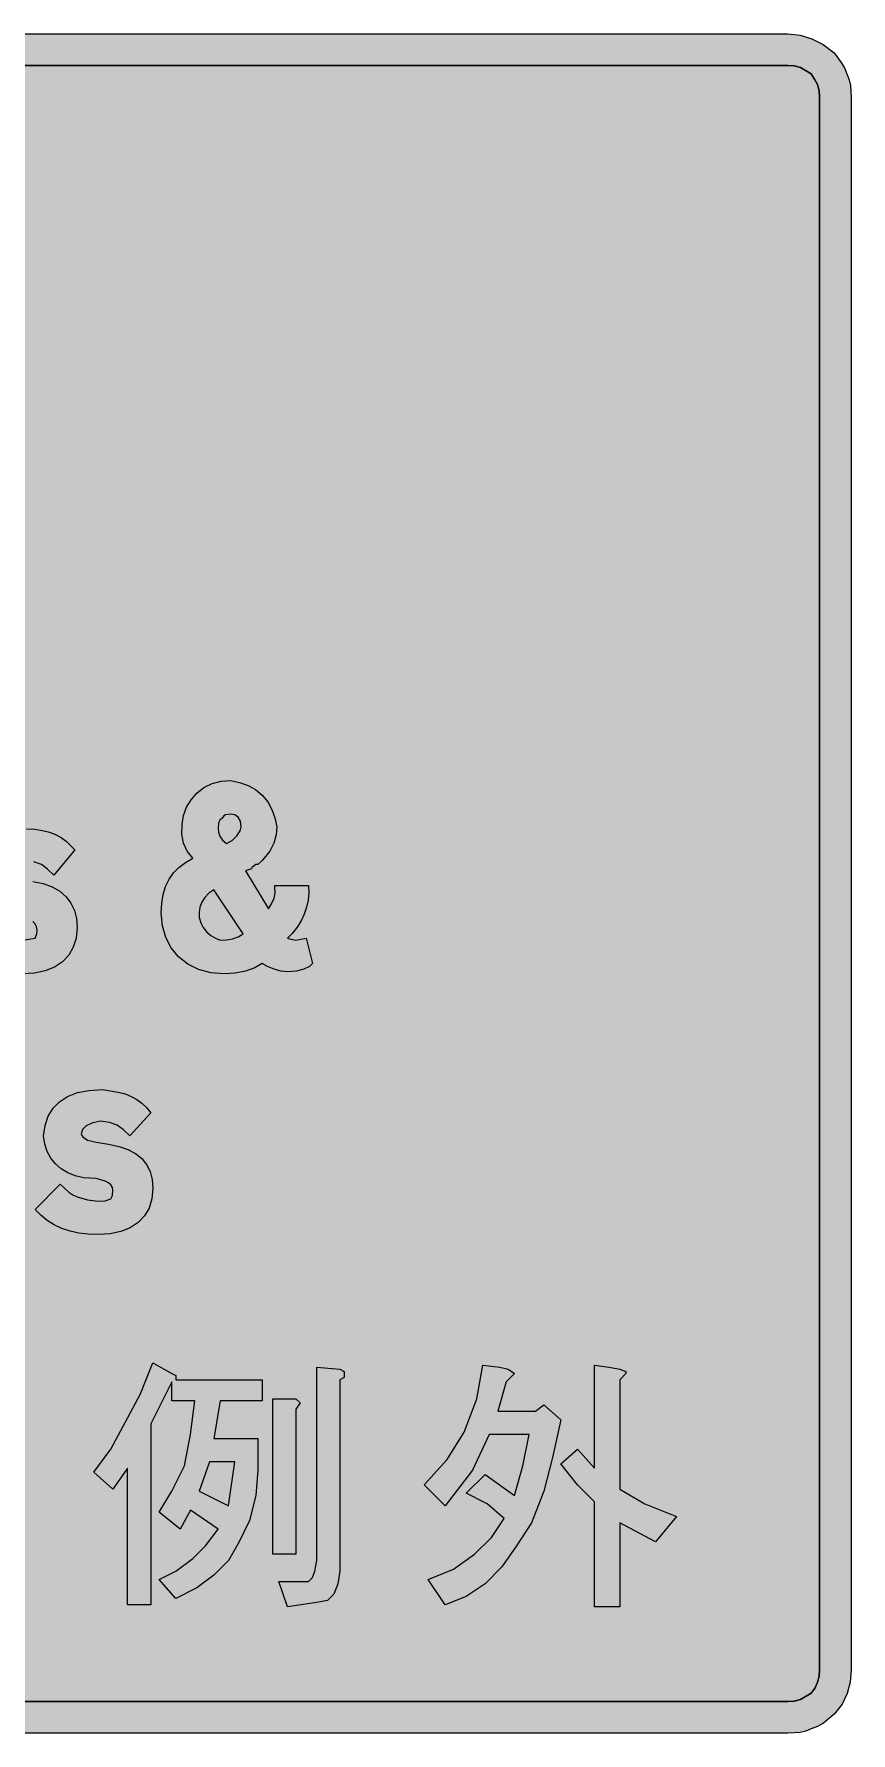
# Model space of a CAD drawing. Header units: metres. Extents: x 33 to 536, y 16 to 258.
# Drawn here: x 419.6 to 536.2, y 15.7 to 258.1 of the extents above; entities that cross this region are included whole.
import ezdxf

# ---------------------------------------------------------------- set-up
doc = ezdxf.new("R2010")
doc.units = ezdxf.units.M
doc.layers.add('FILL_BLACK_000000', color=7, linetype='Continuous', true_color=0x000000)
doc.layers.add('FILL_WHITE_FFFFFF', color=7, linetype='Continuous', true_color=0xffffff)

msp = doc.modelspace()

# ---------------------------------------------------------------- hatches: boundary and pattern name
at = {"layer": 'FILL_BLACK_000000', "true_color": 0x000000}
h = msp.add_hatch(color=7, dxfattribs=at)
h.dxf.hatch_style = 1
h.paths.add_polyline_path([(530.6, 257.38), (532.21, 256.54), (533.79, 255.36), (534.8, 253.97), (535.27, 253.21), (535.59, 252.36), (535.94, 251.51), (536.11, 250.71), (536.19, 249.06), (536.19, 24.66), (536.07, 22.92), (535.66, 21.28), (534.92, 19.77), (533.79, 18.36), (532.25, 17.08), (531.39, 16.59), (530.49, 16.26), (529.76, 15.91), (528.95, 15.73), (527.19, 15.66), (41.79, 15.66), (40.17, 15.83), (38.53, 16.33), (36.94, 17.18), (35.49, 18.36), (34.31, 19.77), (33.47, 21.28), (32.96, 22.92), (32.79, 24.66), (32.79, 249.06), (32.96, 250.68), (33.47, 252.32), (34.31, 253.91), (35.49, 255.36), (36.88, 256.52), (38.49, 257.46), (40.14, 257.87), (41.79, 258.06), (527.19, 258.06), (528.94, 257.89), (530.6, 257.38)])
h.paths.add_polyline_path([(40.03, 253.3), (39.22, 252.93), (38.49, 252.36), (37.92, 251.63), (37.55, 250.82), (37.35, 249.96), (37.29, 249.06), (37.29, 24.66), (37.33, 23.76), (37.59, 22.86), (38.49, 21.36), (39.22, 20.79), (40.03, 20.42), (40.89, 20.22), (41.79, 20.16), (527.19, 20.16), (528.09, 20.2), (528.99, 20.46), (530.49, 21.36), (531.06, 22.09), (531.43, 22.9), (531.63, 23.76), (531.69, 24.66), (531.69, 249.06), (531.65, 249.96), (531.39, 250.86), (531.05, 251.5), (530.49, 252.36), (528.99, 253.26), (528.09, 253.52), (527.19, 253.56), (41.79, 253.56), (40.89, 253.5), (40.03, 253.3)], flags=16)
h = msp.add_hatch(color=7, dxfattribs=at)
h.dxf.hatch_style = 1
h.paths.add_polyline_path([(440.73, 143.92), (440.79, 145.26), (440.95, 146.55), (441.39, 147.73), (442.06, 148.8), (442.89, 149.76), (443.89, 150.55), (445.07, 151.11), (446.35, 151.45), (447.69, 151.56), (448.98, 151.27), (450.17, 150.85), (451.23, 150.25), (452.19, 149.46), (452.98, 148.5), (453.58, 147.43), (454, 146.25), (454.29, 144.96), (454.18, 143.79), (453.84, 142.6), (453.28, 141.46), (452.49, 140.46), (452.19, 140.16), (451.59, 139.56), (451.29, 139.56), (450.88, 139.26), (450.74, 139.14), (450.69, 138.96), (449.79, 138.66), (453.09, 133.26), (453.53, 133.98), (453.88, 134.76), (454.06, 135.54), (453.99, 136.26), (453.99, 136.56), (458.79, 136.56), (458.83, 135.54), (458.74, 134.5), (458.53, 133.48), (458.19, 132.47), (457.74, 131.51), (457.19, 130.61), (456.53, 129.79), (455.79, 129.06), (456.28, 128.91), (456.99, 128.76), (458.49, 129.06), (459.39, 125.46), (458.95, 125.02), (458.15, 124.63), (457.07, 124.36), (455.79, 124.26), (454.85, 124.36), (453.88, 124.63), (452.96, 125.02), (452.19, 125.46), (451.14, 124.85), (449.83, 124.37), (448.35, 124.07), (446.79, 123.96), (444.85, 124.12), (443.11, 124.6), (441.57, 125.37), (440.26, 126.4), (439.21, 127.67), (438.44, 129.15), (437.96, 130.82), (437.79, 132.66), (437.86, 134.05), (438.07, 135.31), (438.42, 136.45), (438.92, 137.46), (439.55, 138.36), (440.32, 139.16), (441.24, 139.85), (442.29, 140.46), (441.51, 141.46), (440.98, 142.63), (440.73, 143.92)])
h.paths.add_polyline_path([(443.58, 134.2), (443.3, 133.48), (443.18, 132.74), (443.22, 131.99), (443.42, 131.26), (443.79, 130.56), (444.29, 129.94), (444.88, 129.43), (445.52, 129.04), (446.19, 128.76), (447.09, 128.82), (447.95, 128.98), (448.76, 129.27), (449.49, 129.66), (445.29, 135.96), (444.57, 135.46), (444, 134.86), (443.58, 134.2)], flags=16)
h.paths.add_polyline_path([(448.59, 143.65), (449.03, 144.37), (449.19, 144.96), (449.08, 145.75), (448.78, 146.31), (448.3, 146.65), (447.69, 146.76), (446.98, 146.68), (446.72, 146.51), (446.49, 146.16), (446.14, 145.88), (445.96, 145.52), (445.89, 144.66), (445.95, 144.16), (446.15, 143.61), (446.52, 143.06), (447.09, 142.56), (447.92, 142.98), (448.59, 143.65)], flags=16)
h = msp.add_hatch(color=7, dxfattribs=at)
h.dxf.hatch_style = 1
h.paths.add_polyline_path([(425.65, 129.07), (425.25, 127.76), (424.59, 126.63), (423.69, 125.68), (422.57, 124.94), (421.23, 124.4), (419.7, 124.07), (417.99, 123.96), (416.57, 124.02), (415.23, 124.19), (413.98, 124.48), (412.81, 124.9), (411.73, 125.44), (410.73, 126.11), (409.82, 126.92), (408.99, 127.86), (412.59, 131.16), (414.99, 129.36), (416.49, 128.95), (417.99, 128.76), (419.79, 129.06), (420.05, 129.66), (420.09, 130.26), (420.02, 130.69), (419.81, 131.09), (419.47, 131.45), (419, 131.76), (417.69, 132.2), (415.89, 132.36), (414.71, 132.64), (413.65, 133.04), (412.72, 133.56), (411.92, 134.2), (411.26, 134.96), (410.74, 135.86), (410.39, 136.89), (410.19, 138.06), (410.42, 139.64), (410.87, 140.99), (411.56, 142.13), (412.48, 143.05), (413.64, 143.76), (415.04, 144.26), (416.69, 144.56), (418.59, 144.66), (419.77, 144.6), (420.85, 144.44), (421.83, 144.19), (422.71, 143.83), (423.52, 143.4), (424.24, 142.89), (425.49, 141.66), (422.49, 138.06), (421.59, 138.92), (420.69, 139.56), (419.6, 139.97), (418.29, 140.16), (417.11, 139.93), (416.26, 139.63), (415.76, 139.23), (415.59, 138.66), (415.63, 138.25), (415.72, 138.11), (415.89, 138.06), (415.94, 137.88), (416.08, 137.76), (416.49, 137.46), (417.04, 137.29), (417.76, 137.2), (419.49, 137.16), (420.97, 136.85), (422.25, 136.38), (423.33, 135.76), (424.21, 134.98), (424.9, 134.07), (425.4, 133.03), (425.69, 131.85), (425.79, 130.56), (425.65, 129.07)])
h = msp.add_hatch(color=7, dxfattribs=at)
h.dxf.hatch_style = 1
h.paths.add_polyline_path([(436.45, 91.87), (436.05, 90.56), (435.39, 89.43), (434.49, 88.48), (433.37, 87.74), (432.03, 87.2), (430.5, 86.87), (428.79, 86.76), (427.37, 86.82), (426.03, 86.98), (424.78, 87.27), (423.62, 87.66), (422.53, 88.17), (421.53, 88.78), (420.62, 89.52), (419.79, 90.36), (423.39, 93.96), (424.59, 92.83), (425.16, 92.44), (425.79, 92.16), (427.29, 91.75), (428.79, 91.56), (429.8, 91.6), (430.59, 91.86), (430.85, 92.35), (430.89, 93.06), (430.82, 93.48), (430.61, 93.85), (430.27, 94.16), (429.8, 94.41), (428.49, 94.75), (426.69, 94.86), (425.51, 95.15), (424.45, 95.59), (423.52, 96.15), (422.72, 96.85), (422.06, 97.67), (421.54, 98.61), (421.19, 99.68), (420.99, 100.86), (421.22, 102.35), (421.67, 103.66), (422.36, 104.79), (423.28, 105.73), (424.44, 106.48), (425.84, 107.02), (427.49, 107.35), (429.39, 107.46), (431.65, 107.11), (432.63, 106.84), (433.52, 106.48), (434.32, 106.05), (435.04, 105.52), (435.7, 104.89), (436.29, 104.16), (433.29, 100.86), (432.39, 101.72), (431.49, 102.36), (430.4, 102.77), (429.09, 102.96), (427.91, 102.68), (427.06, 102.28), (426.56, 101.78), (426.39, 101.16), (426.45, 100.93), (426.61, 100.71), (427.29, 100.26), (428.57, 99.96), (430.29, 99.66), (431.77, 99.36), (433.05, 98.93), (434.13, 98.35), (435.02, 97.63), (435.7, 96.78), (436.2, 95.78), (436.49, 94.64), (436.59, 93.36), (436.45, 91.87)])
h = msp.add_hatch(color=7, dxfattribs=at)
h.dxf.hatch_style = 1
h.paths.add_polyline_path([(432.69, 60.06), (434.79, 63.96), (436.59, 68.46), (439.29, 66.96), (439.89, 66.66), (439.89, 66.06), (452.19, 66.06), (452.19, 63.06), (446.19, 63.06), (445.29, 57.66), (451.59, 57.66), (451.59, 53.16), (451.29, 49.56), (450.39, 45.96), (448.89, 42.96), (447.39, 40.26), (445.29, 38.16), (442.89, 36.36), (439.89, 34.86), (437.49, 37.56), (439.89, 38.76), (442.29, 40.56), (444.09, 42.36), (445.89, 44.76), (441.99, 47.46), (440.49, 44.76), (437.49, 47.16), (439.29, 50.16), (441.09, 53.76), (441.99, 58.26), (442.59, 63.06), (439.29, 63.06), (439.29, 65.76), (436.29, 59.76), (436.29, 33.96), (432.99, 33.96), (432.99, 53.46), (430.89, 50.46), (428.19, 52.86), (430.59, 56.16), (432.69, 60.06)])
h.paths.add_polyline_path([(447.39, 48.06), (448.29, 54.36), (444.69, 54.36), (443.19, 50.16), (447.39, 48.06)], flags=16)
h = msp.add_hatch(color=7, dxfattribs=at)
h.dxf.hatch_style = 1
h.paths.add_polyline_path([(487.29, 67.56), (488.19, 66.96), (487.89, 66.66), (486.99, 65.76), (485.79, 61.56), (491.19, 61.56), (492.39, 62.46), (494.79, 60.36), (493.59, 54.96), (492.39, 50.16), (490.59, 45.66), (488.49, 42.36), (486.39, 39.36), (483.99, 36.96), (481.29, 35.16), (478.29, 33.96), (475.89, 37.56), (479.49, 39.06), (482.49, 41.16), (484.89, 43.56), (486.69, 46.26), (484.29, 48.36), (481.29, 49.86), (483.99, 52.56), (488.19, 49.56), (489.39, 53.76), (490.29, 58.26), (484.59, 58.26), (482.19, 53.16), (478.29, 48.06), (475.29, 51.06), (478.59, 54.66), (480.99, 58.56), (482.79, 63.36), (483.69, 68.16), (486.09, 67.86), (487.29, 67.56)])
h = msp.add_hatch(color=7, dxfattribs=at)
h.dxf.hatch_style = 1
h.paths.add_polyline_path([(503.19, 67.56), (504.09, 67.26), (504.09, 66.96), (503.19, 66.06), (503.19, 50.46), (506.79, 48.36), (511.29, 46.56), (508.29, 42.96), (503.19, 45.66), (503.19, 33.66), (499.59, 33.66), (499.59, 48.66), (497.19, 51.06), (494.79, 54.06), (497.19, 56.16), (499.59, 53.46), (499.59, 68.16), (501.69, 67.86), (503.19, 67.56)])
h = msp.add_hatch(color=7, dxfattribs=at)
h.dxf.hatch_style = 1
h.paths.add_polyline_path([(463.29, 67.56), (463.89, 67.26), (463.89, 66.96), (463.89, 66.36), (463.29, 66.06), (463.29, 38.76), (462.99, 36.96), (462.39, 35.46), (461.49, 34.56), (459.99, 34.26), (455.79, 33.66), (454.59, 37.26), (457.89, 37.26), (458.79, 37.26), (459.39, 37.86), (459.69, 38.76), (459.99, 40.26), (459.99, 67.86), (463.29, 67.56)])
h = msp.add_hatch(color=7, dxfattribs=at)
h.dxf.hatch_style = 1
h.paths.add_polyline_path([(456.99, 63.36), (457.59, 62.76), (456.99, 61.86), (456.99, 41.16), (453.69, 41.16), (453.69, 63.36), (456.99, 63.36)])
at = {"layer": 'FILL_WHITE_FFFFFF', "true_color": 0xffffff}
h = msp.add_hatch(color=7, dxfattribs=at)
h.dxf.hatch_style = 1
h.paths.add_polyline_path([(527.19, 253.56), (528.09, 253.52), (528.99, 253.26), (530.49, 252.36), (531.05, 251.5), (531.39, 250.86), (531.65, 249.96), (531.69, 249.06), (531.69, 24.66), (531.63, 23.76), (531.43, 22.9), (531.06, 22.09), (530.49, 21.36), (528.99, 20.46), (528.09, 20.2), (527.19, 20.16), (41.79, 20.16), (40.89, 20.22), (40.03, 20.42), (39.22, 20.79), (38.49, 21.36), (37.59, 22.86), (37.33, 23.76), (37.29, 24.66), (37.29, 249.06), (37.35, 249.96), (37.55, 250.82), (37.92, 251.63), (38.49, 252.36), (39.22, 252.93), (40.03, 253.3), (40.89, 253.5), (41.79, 253.56), (527.19, 253.56)])

# ---------------------------------------------------------------- linework, layer by layer
at = {"layer": 'FILL_BLACK_000000', "lineweight": 0, "true_color": 0x000000}
for points in [[(41.79, 258.06), (527.19, 258.06), (528.94, 257.89), (530.6, 257.38), (532.21, 256.54), (533.79, 255.36), (534.8, 253.97), (535.27, 253.21), (535.59, 252.36), (535.94, 251.51), (536.11, 250.71), (536.19, 249.06), (536.19, 24.66), (536.07, 22.92), (535.66, 21.28), (534.92, 19.77), (533.79, 18.36), (532.25, 17.08), (531.39, 16.59), (530.49, 16.26), (529.76, 15.91), (528.95, 15.73), (527.19, 15.66), (41.79, 15.66)], [(41.79, 20.16), (527.19, 20.16), (528.09, 20.2), (528.99, 20.46), (530.49, 21.36), (531.06, 22.09), (531.43, 22.9), (531.63, 23.76), (531.69, 24.66), (531.69, 249.06), (531.65, 249.96), (531.39, 250.86), (531.05, 251.5), (530.49, 252.36), (528.99, 253.26), (528.09, 253.52), (527.19, 253.56), (41.79, 253.56)], [(418.59, 144.66), (419.77, 144.6), (420.85, 144.44), (421.83, 144.19), (422.71, 143.83), (423.52, 143.4), (424.24, 142.89), (425.49, 141.66), (422.49, 138.06), (421.59, 138.92), (420.69, 139.56), (419.6, 139.97)], [(419.49, 137.16), (420.97, 136.85), (422.25, 136.38), (423.33, 135.76), (424.21, 134.98), (424.9, 134.07), (425.4, 133.03), (425.69, 131.85), (425.79, 130.56), (425.65, 129.07), (425.25, 127.76), (424.59, 126.63), (423.69, 125.68), (422.57, 124.94), (421.23, 124.4), (419.7, 124.07), (417.99, 123.96)], [(417.99, 128.76), (419.79, 129.06), (420.05, 129.66), (420.09, 130.26), (420.02, 130.69), (419.81, 131.09), (419.47, 131.45)]]:
    msp.add_lwpolyline(points, dxfattribs=at)
for points in [[(440.73, 143.92), (440.79, 145.26), (440.95, 146.55), (441.39, 147.73), (442.06, 148.8), (442.89, 149.76), (443.89, 150.55), (445.07, 151.11), (446.35, 151.45), (447.69, 151.56), (448.98, 151.27), (450.17, 150.85), (451.23, 150.25), (452.19, 149.46), (452.98, 148.5), (453.58, 147.43), (454, 146.25), (454.29, 144.96), (454.18, 143.79), (453.84, 142.6), (453.28, 141.46), (452.49, 140.46), (452.19, 140.16), (451.59, 139.56), (451.29, 139.56), (450.88, 139.26), (450.74, 139.14), (450.69, 138.96), (449.79, 138.66), (453.09, 133.26), (453.53, 133.98), (453.88, 134.76), (454.06, 135.54), (453.99, 136.26), (453.99, 136.56), (458.79, 136.56), (458.83, 135.54), (458.74, 134.5), (458.53, 133.48), (458.19, 132.47), (457.74, 131.51), (457.19, 130.61), (456.53, 129.79), (455.79, 129.06), (456.28, 128.91), (456.99, 128.76), (458.49, 129.06), (459.39, 125.46), (458.95, 125.02), (458.15, 124.63), (457.07, 124.36), (455.79, 124.26), (454.85, 124.36), (453.88, 124.63), (452.96, 125.02), (452.19, 125.46), (451.14, 124.85), (449.83, 124.37), (448.35, 124.07), (446.79, 123.96), (444.85, 124.12), (443.11, 124.6), (441.57, 125.37), (440.26, 126.4), (439.21, 127.67), (438.44, 129.15), (437.96, 130.82), (437.79, 132.66), (437.86, 134.05), (438.07, 135.31), (438.42, 136.45), (438.92, 137.46), (439.55, 138.36), (440.32, 139.16), (441.24, 139.85), (442.29, 140.46), (441.51, 141.46), (440.98, 142.63)], [(448.59, 143.65), (449.03, 144.37), (449.19, 144.96), (449.08, 145.75), (448.78, 146.31), (448.3, 146.65), (447.69, 146.76), (446.98, 146.68), (446.72, 146.51), (446.49, 146.16), (446.14, 145.88), (445.96, 145.52), (445.89, 144.66), (445.95, 144.16), (446.15, 143.61), (446.52, 143.06), (447.09, 142.56), (447.92, 142.98)], [(443.58, 134.2), (443.3, 133.48), (443.18, 132.74), (443.22, 131.99), (443.42, 131.26), (443.79, 130.56), (444.29, 129.94), (444.88, 129.43), (445.52, 129.04), (446.19, 128.76), (447.09, 128.82), (447.95, 128.98), (448.76, 129.27), (449.49, 129.66), (445.29, 135.96), (444.57, 135.46), (444, 134.86)], [(436.45, 91.87), (436.05, 90.56), (435.39, 89.43), (434.49, 88.48), (433.37, 87.74), (432.03, 87.2), (430.5, 86.87), (428.79, 86.76), (427.37, 86.82), (426.03, 86.98), (424.78, 87.27), (423.62, 87.66), (422.53, 88.17), (421.53, 88.78), (420.62, 89.52), (419.79, 90.36), (423.39, 93.96), (424.59, 92.83), (425.16, 92.44), (425.79, 92.16), (427.29, 91.75), (428.79, 91.56), (429.8, 91.6), (430.59, 91.86), (430.85, 92.35), (430.89, 93.06), (430.82, 93.48), (430.61, 93.85), (430.27, 94.16), (429.8, 94.41), (428.49, 94.75), (426.69, 94.86), (425.51, 95.15), (424.45, 95.59), (423.52, 96.15), (422.72, 96.85), (422.06, 97.67), (421.54, 98.61), (421.19, 99.68), (420.99, 100.86), (421.22, 102.35), (421.67, 103.66), (422.36, 104.79), (423.28, 105.73), (424.44, 106.48), (425.84, 107.02), (427.49, 107.35), (429.39, 107.46), (431.65, 107.11), (432.63, 106.84), (433.52, 106.48), (434.32, 106.05), (435.04, 105.52), (435.7, 104.89), (436.29, 104.16), (433.29, 100.86), (432.39, 101.72), (431.49, 102.36), (430.4, 102.77), (429.09, 102.96), (427.91, 102.68), (427.06, 102.28), (426.56, 101.78), (426.39, 101.16), (426.45, 100.93), (426.61, 100.71), (427.29, 100.26), (428.57, 99.96), (430.29, 99.66), (431.77, 99.36), (433.05, 98.93), (434.13, 98.35), (435.02, 97.63), (435.7, 96.78), (436.2, 95.78), (436.49, 94.64), (436.59, 93.36)], [(432.69, 60.06), (434.79, 63.96), (436.59, 68.46), (439.29, 66.96), (439.89, 66.66), (439.89, 66.06), (452.19, 66.06), (452.19, 63.06), (446.19, 63.06), (445.29, 57.66), (451.59, 57.66), (451.59, 53.16), (451.29, 49.56), (450.39, 45.96), (448.89, 42.96), (447.39, 40.26), (445.29, 38.16), (442.89, 36.36), (439.89, 34.86), (437.49, 37.56), (439.89, 38.76), (442.29, 40.56), (444.09, 42.36), (445.89, 44.76), (441.99, 47.46), (440.49, 44.76), (437.49, 47.16), (439.29, 50.16), (441.09, 53.76), (441.99, 58.26), (442.59, 63.06), (439.29, 63.06), (439.29, 65.76), (436.29, 59.76), (436.29, 33.96), (432.99, 33.96), (432.99, 53.46), (430.89, 50.46), (428.19, 52.86), (430.59, 56.16)], [(487.29, 67.56), (488.19, 66.96), (487.89, 66.66), (486.99, 65.76), (485.79, 61.56), (491.19, 61.56), (492.39, 62.46), (494.79, 60.36), (493.59, 54.96), (492.39, 50.16), (490.59, 45.66), (488.49, 42.36), (486.39, 39.36), (483.99, 36.96), (481.29, 35.16), (478.29, 33.96), (475.89, 37.56), (479.49, 39.06), (482.49, 41.16), (484.89, 43.56), (486.69, 46.26), (484.29, 48.36), (481.29, 49.86), (483.99, 52.56), (488.19, 49.56), (489.39, 53.76), (490.29, 58.26), (484.59, 58.26), (482.19, 53.16), (478.29, 48.06), (475.29, 51.06), (478.59, 54.66), (480.99, 58.56), (482.79, 63.36), (483.69, 68.16), (486.09, 67.86)], [(503.19, 67.56), (504.09, 67.26), (504.09, 66.96), (503.19, 66.06), (503.19, 50.46), (506.79, 48.36), (511.29, 46.56), (508.29, 42.96), (503.19, 45.66), (503.19, 33.66), (499.59, 33.66), (499.59, 48.66), (497.19, 51.06), (494.79, 54.06), (497.19, 56.16), (499.59, 53.46), (499.59, 68.16), (501.69, 67.86)], [(463.29, 67.56), (463.89, 67.26), (463.89, 66.96), (463.89, 66.36), (463.29, 66.06), (463.29, 38.76), (462.99, 36.96), (462.39, 35.46), (461.49, 34.56), (459.99, 34.26), (455.79, 33.66), (454.59, 37.26), (457.89, 37.26), (458.79, 37.26), (459.39, 37.86), (459.69, 38.76), (459.99, 40.26), (459.99, 67.86)], [(456.99, 63.36), (457.59, 62.76), (456.99, 61.86), (456.99, 41.16), (453.69, 41.16), (453.69, 63.36)], [(447.39, 48.06), (448.29, 54.36), (444.69, 54.36), (443.19, 50.16)]]:
    msp.add_lwpolyline(points, close=True, dxfattribs=at)
at = {"layer": 'FILL_WHITE_FFFFFF', "lineweight": 0, "true_color": 0xffffff}
msp.add_lwpolyline([(41.79, 253.56), (527.19, 253.56), (528.09, 253.52), (528.99, 253.26), (530.49, 252.36), (531.05, 251.5), (531.39, 250.86), (531.65, 249.96), (531.69, 249.06), (531.69, 24.66), (531.63, 23.76), (531.43, 22.9), (531.06, 22.09), (530.49, 21.36), (528.99, 20.46), (528.09, 20.2), (527.19, 20.16), (41.79, 20.16)], dxfattribs=at)

doc.saveas('drawing.dxf')
